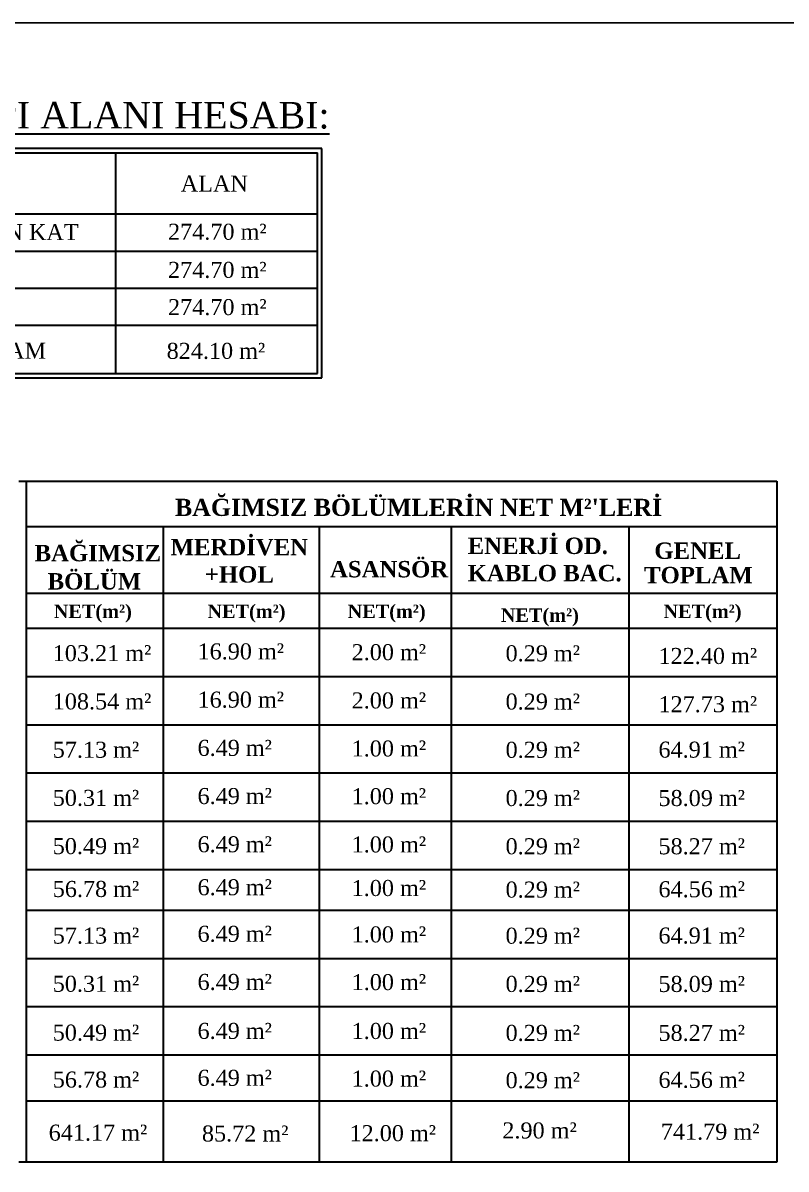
# Model space of a CAD drawing. Header units: centimetres. Extents: x 14449 to 53524, y -19051 to -10746.
# Drawn here: x 16738 to 17605, y -17885 to -16583 of the extents above; entities that cross this region are included whole.
import ezdxf

# ---------------------------------------------------------------- set-up
doc = ezdxf.new("R2010")
doc.units = ezdxf.units.CM
doc.layers.add('rtm-antet yazı-03', color=233, linetype='Continuous', lineweight=30)
doc.layers.add('YAZI_Pen_No__1', color=7, linetype='Continuous', lineweight=18)
doc.styles.add('A', font='times.ttf', dxfattribs={"height": 20})
doc.styles.add('GENERATED_STYLE_3', font='arialbd.ttf')

msp = doc.modelspace()

# ---------------------------------------------------------------- linework, layer by layer
at = {"color": 2, "lineweight": 25}
msp.add_lwpolyline([(15476.1, -16583.5), (19653, -16583.5), (19653, -18783.5), (15476.1, -18783.5)], close=True, dxfattribs=at)
at = {"layer": 'rtm-antet yazı-03', "linetype": 'ByBlock'}
for p, q in [((17077.6, -16726), (16630.6, -16726)), ((17077.6, -16986.7), (17077.6, -16726)), ((16630.6, -16986.7), (17077.6, -16986.7)), ((16635.7, -16981.7), (17072.6, -16981.7))]:
    msp.add_line(p, q, dxfattribs=at)
for points in [[(16635.7, -16731), (17072.6, -16731)], [(16843.2, -16981.7), (16843.2, -16731)], [(17072.6, -16981.7), (17072.6, -16731)], [(16635.7, -16800.4), (17072.6, -16800.4)], [(16635.7, -16842.6), (17072.6, -16842.6)], [(16635.7, -16884.7), (17072.6, -16884.7)], [(16635.7, -16926.8), (17072.6, -16926.8)]]:
    msp.add_lwpolyline(points, dxfattribs=at)
at = {"layer": 'rtm-antet yazı-03', "linetype": 'ByBlock', "flags": 128}
for points in [[(16732.9, -17104.1), (17594.6, -17104.1)], [(16741.4, -17104.1), (16741.4, -17877.6)], [(17594.6, -17104.1), (17594.6, -17877.6)], [(16741.4, -17155.7), (17594.6, -17155.7)], [(16897.2, -17155.7), (16897.2, -17877.6)], [(17074.6, -17155.7), (17074.6, -17877.6)], [(17224.6, -17155.7), (17224.6, -17877.6)], [(17426.4, -17155.7), (17426.4, -17877.6)], [(16741.4, -17231.2), (17594.6, -17231.2)], [(17594.6, -17271.5), (16741.4, -17271.5)], [(17594.6, -17326.3), (16741.4, -17326.3)], [(17594.6, -17381.1), (16741.4, -17381.1)], [(17594.6, -17435.9), (16741.4, -17435.9)], [(17594.6, -17490.7), (16741.4, -17490.7)], [(17594.6, -17545.6), (16741.4, -17545.6)], [(17594.6, -17591.7), (16741.4, -17591.7)], [(17594.6, -17646.5), (16741.4, -17646.5)], [(17594.6, -17701.3), (16741.4, -17701.3)], [(17594.6, -17756.1), (16741.4, -17756.1)], [(17594.6, -17808.2), (16741.4, -17808.2)], [(17594.6, -17877.6), (16732.9, -17877.6)]]:
    msp.add_lwpolyline(points, dxfattribs=at)

# ---------------------------------------------------------------- texts
at = {"layer": 'rtm-antet yazı-03', "linetype": 'ByBlock', "style": 'A'}
for s, p in [('ALAN', (16917.1, -16775.1)), ('ZEMİN KAT', (16650.6, -16830.2)), ('274.70 m²', (16902.7, -16829.8)), ('274.70 m²', (16902.7, -16873.1)), ('274.70 m²', (16902.7, -16915.4)), (' TOPLAM ', (16644.2, -16964.9)), ('824.10 m²', (16901.1, -16965.1)), ('103.21 m²', (16771.6, -17308.5)), ('16.90 m²', (16936.2, -17306.5)), ('2.00 m²', (17111.4, -17307.4)), ('0.29 m²', (17286.4, -17308.7)), ('122.40 m²', (17460.2, -17311.7)), ('16.90 m²', (16936.2, -17361.3)), ('108.54 m²', (16771.6, -17363.3)), ('2.00 m²', (17111.4, -17362.2)), ('0.29 m²', (17286.4, -17363.5)), ('127.73 m²', (17460.2, -17366.5)), ('57.13 m²', (16771.6, -17418.2)), ('6.49 m²', (16936.2, -17416.1)), ('1.00 m²', (17111.4, -17416.8)), ('0.29 m²', (17286.4, -17418.3)), ('64.91 m²', (17460.2, -17418.1)), ('50.31 m²', (16771.6, -17472.9)), ('6.49 m²', (16936.2, -17470.8)), ('1.00 m²', (17111.4, -17471)), ('0.29 m²', (17286.4, -17473.1)), ('58.09 m²', (17460.2, -17473.1)), ('50.49 m²', (16771.6, -17527.7)), ('6.49 m²', (16936.2, -17525.6)), ('1.00 m²', (17111.4, -17525.8)), ('0.29 m²', (17286.4, -17527.9)), ('58.27 m²', (17460.2, -17527.9)), ('56.78 m²', (16771.6, -17576.4)), ('6.49 m²', (16936.2, -17574.4)), ('1.00 m²', (17111.4, -17575.3)), ('0.29 m²', (17286.4, -17577.1)), ('64.56 m²', (17460.2, -17576.7)), ('57.13 m²', (16771.6, -17629.4)), ('6.49 m²', (16936.2, -17627.3)), ('1.00 m²', (17111.4, -17628)), ('0.29 m²', (17286.4, -17629.5)), ('64.91 m²', (17460.2, -17629.3)), ('50.31 m²', (16771.6, -17684.1)), ('6.49 m²', (16936.2, -17682)), ('1.00 m²', (17111.4, -17682.2)), ('0.29 m²', (17286.4, -17684.3)), ('58.09 m²', (17460.2, -17684.3)), ('6.49 m²', (16936.2, -17737.6)), ('1.00 m²', (17111.4, -17737.7)), ('50.49 m²', (16771.6, -17739.6)), ('0.29 m²', (17286.4, -17739.9)), ('58.27 m²', (17460.2, -17739.9)), ('6.49 m²', (16936.2, -17790.9)), ('56.78 m²', (16771.6, -17792.9)), ('1.00 m²', (17111.4, -17791.8)), ('0.29 m²', (17286.4, -17793.6)), ('64.56 m²', (17460.2, -17793.2)), ('641.17 m²', (16767, -17853.2)), ('85.72 m²', (16941.2, -17854.2)), ('12.00 m²', (17109, -17853.8)), ('2.90 m²', (17282.7, -17850.7)), ('741.79 m²', (17462.9, -17852.1))]:
    msp.add_text(s, height=18.2, dxfattribs=at).set_placement(p)
at = {"layer": 'rtm-antet yazı-03', "linetype": 'ByBlock', "insert": (16628.8, -16673.3), "char_height": 30.039, "width": 1338.836, "attachment_point": 1, "style": 'A'}
msp.add_mtext('{\\fTimes New Roman|b0|i0|c162|p18;\\L YAPI ALANI HESABI:}', dxfattribs=at)
at = {"layer": 'YAZI_Pen_No__1', "linetype": 'Continuous', "attachment_point": 7, "style": 'GENERATED_STYLE_3'}
for s, insert, char_height in [("\\A1;{\\fTimes New Roman|b1|i0|c162|p18; \\fTimes New Roman|b1|i0|c0|p18;BA\\fTimes New Roman|b1|i0|c162|p18;Ğ\\fTimes New Roman|b1|i0|c0|p18;IMSIZ BÖLÜMLER\\fTimes New Roman|b1|i0|c162|p18;İ\\fTimes New Roman|b1|i0|c0|p18;N \\fTimes New Roman|b1|i0|c162|p18;NET\\fTimes New Roman|b1|i0|c0|p18; M²\\fTimes New Roman|b1|i0|c162|p18;'LERİ}", (16903.2, -17143.8), 19.4717), ('\\A1;{\\fTimes New Roman|b1|i0|c0|p18;BA\\fTimes New Roman|b1|i0|c162|p18;Ğ\\fTimes New Roman|b1|i0|c0|p18;IMSIZ}', (16751, -17195.3), 18.6251), ('\\A1;{\\fTimes New Roman|b1|i0|c0|p18;GENEL}', (17455.5, -17192.6), 18.625), ('\\A1;{\\fTimes New Roman|b1|i0|c0|p18;ASANSÖR}', (17086.8, -17213.6), 18.625), ('\\A1;{\\fTimes New Roman|b1|i0|c0|p18; BÖLÜM}', (16758.8, -17227.4), 18.625), ('\\A1;{\\fTimes New Roman|b1|i0|c0|p18;TOPLAM}', (17443.8, -17220.3), 18.625), ('\\A1;{\\fTimes New Roman|b1|i0|c0|p18;NET(m²)}', (16772.8, -17264.5), 15.239), ('\\A1;{\\fTimes New Roman|b1|i0|c0|p18;NET(m²)}', (16947.5, -17264.5), 15.239), ('\\A1;{\\fTimes New Roman|b1|i0|c0|p18;NET(m²)}', (17106.8, -17264.5), 15.239), ('\\A1;{\\fTimes New Roman|b1|i0|c162|p18;NE\\fTimes New Roman|b1|i0|c0|p18;T(m²)}', (17281, -17268.8), 15.239), ('\\A1;{\\fTimes New Roman|b1|i0|c0|p18;NET(m²)}', (17465.9, -17264.5), 15.239)]:
    msp.add_mtext(s, dxfattribs=dict(at, insert=insert, char_height=char_height))
at = {"layer": 'YAZI_Pen_No__1', "linetype": 'Continuous', "style": 'GENERATED_STYLE_3'}
for s, insert, char_height, width, attachment_point in [('\\A1;\\pxqc;{\\fTimes New Roman|b1|i0|c0|p18;MERD\\fTimes New Roman|b1|i0|c162|p18;İ\\fTimes New Roman|b1|i0|c0|p18;VEN\\fTimes New Roman|b1|i0|c162|p18;\\P+HOL}', (17002.7, -17219.5), 18.6251, 37.892, 9), ('\\A1;{\\fTimes New Roman|b1|i0|c162|p18;ENERJİ OD.\\PKABLO BAC.}', (17243.3, -17218.2), 18.625, 257.686, 7)]:
    msp.add_mtext(s, dxfattribs=dict(at, insert=insert, char_height=char_height, width=width, attachment_point=attachment_point))

doc.saveas('drawing.dxf')
